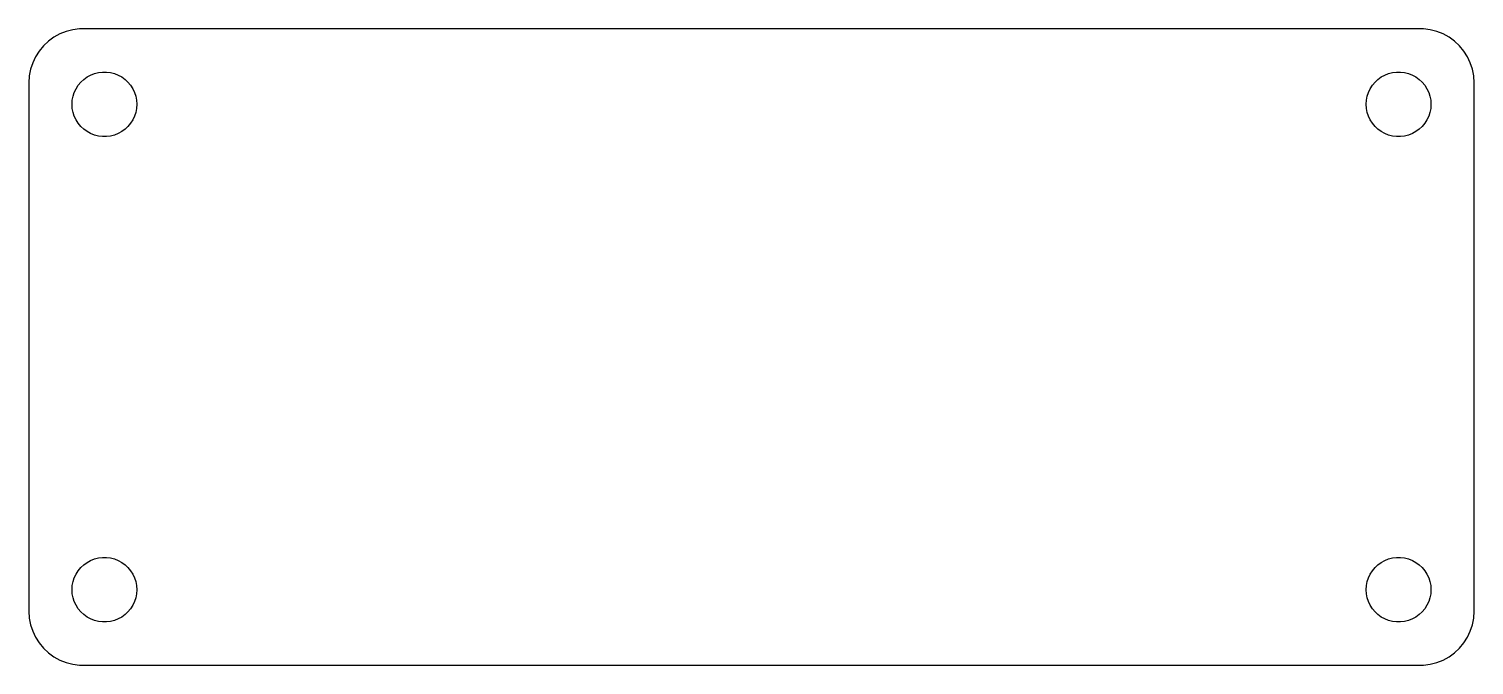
# Model space of a CAD drawing. Header units: metres. Extents: x -67 to 67, y -29 to 29.
import ezdxf

# ---------------------------------------------------------------- set-up
doc = ezdxf.new("R2010")
doc.units = ezdxf.units.M

msp = doc.modelspace()

# ---------------------------------------------------------------- linework, layer by layer
for p, q in [((-62.3139, 29.4901), (-62.9369, 29.4114)), ((62.3139, 29.4901), (-62.3139, 29.4901)), ((62.9369, 29.4114), (62.3139, 29.4901)), ((-65.1871, 28.3526), (-65.6448, 27.9227)), ((-64.6791, 28.7216), (-65.1871, 28.3526)), ((-64.1289, 29.0241), (-64.6791, 28.7216)), ((-63.5451, 29.2553), (-64.1289, 29.0241)), ((-62.9369, 29.4114), (-63.5451, 29.2553)), ((63.5451, 29.2553), (62.9369, 29.4114)), ((64.1289, 29.0241), (63.5451, 29.2553)), ((64.6791, 28.7216), (64.1289, 29.0241)), ((65.1871, 28.3526), (64.6791, 28.7216)), ((65.6448, 27.9227), (65.1871, 28.3526)), ((-66.3815, 26.9088), (-66.6489, 26.3406)), ((-66.0451, 27.4389), (-66.3815, 26.9088)), ((-65.6448, 27.9227), (-66.0451, 27.4389)), ((66.0451, 27.4389), (65.6448, 27.9227)), ((66.3815, 26.9088), (66.0451, 27.4389)), ((66.6489, 26.3406), (66.3815, 26.9088)), ((-66.8429, 25.7434), (-66.9606, 25.1267)), ((-66.6489, 26.3406), (-66.8429, 25.7434)), ((-60.5621, 25.4469), (-60.1884, 25.4941)), ((-60.1884, 25.4941), (-59.8116, 25.4941)), ((-59.8116, 25.4941), (-59.4379, 25.4469)), ((59.4379, 25.4469), (59.8116, 25.4941)), ((59.8116, 25.4941), (60.1884, 25.4941)), ((60.1884, 25.4941), (60.5621, 25.4469)), ((66.8429, 25.7434), (66.6489, 26.3406)), ((66.9606, 25.1267), (66.8429, 25.7434)), ((-66.9606, 25.1267), (-67, 24.5)), ((-67, 24.5), (-67, -24.5)), ((-62.6289, 23.9453), (-62.427, 24.2634)), ((-62.427, 24.2634), (-62.1869, 24.5536)), ((-62.1869, 24.5536), (-61.9123, 24.8115)), ((-61.9123, 24.8115), (-61.6075, 25.033)), ((-61.6075, 25.033), (-61.2773, 25.2145)), ((-61.2773, 25.2145), (-60.927, 25.3532)), ((-60.927, 25.3532), (-60.5621, 25.4469)), ((-59.4379, 25.4469), (-59.0729, 25.3532)), ((-59.0729, 25.3532), (-58.7227, 25.2145)), ((-58.7227, 25.2145), (-58.3925, 25.033)), ((-58.3925, 25.033), (-58.0877, 24.8115)), ((-58.0877, 24.8115), (-57.8131, 24.5536)), ((-57.8131, 24.5536), (-57.5729, 24.2634)), ((-57.5729, 24.2634), (-57.3711, 23.9453)), ((57.3711, 23.9453), (57.5729, 24.2634)), ((57.5729, 24.2634), (57.8131, 24.5536)), ((57.8131, 24.5536), (58.0877, 24.8115)), ((58.0877, 24.8115), (58.3925, 25.033)), ((58.3925, 25.033), (58.7227, 25.2145)), ((58.7227, 25.2145), (59.0729, 25.3532)), ((59.0729, 25.3532), (59.4379, 25.4469)), ((60.5621, 25.4469), (60.927, 25.3532)), ((60.927, 25.3532), (61.2773, 25.2145)), ((61.2773, 25.2145), (61.6075, 25.033)), ((61.6075, 25.033), (61.9123, 24.8115)), ((61.9123, 24.8115), (62.1869, 24.5536)), ((62.1869, 24.5536), (62.427, 24.2634)), ((62.427, 24.2634), (62.6289, 23.9453)), ((67, 24.5), (66.9606, 25.1267)), ((67, -24.5), (67, 24.5)), ((-63, 22.5), (-62.9763, 22.876)), ((-62.9763, 22.876), (-62.9057, 23.2461)), ((-62.9057, 23.2461), (-62.7893, 23.6044)), ((-62.7893, 23.6044), (-62.6289, 23.9453)), ((-57.3711, 23.9453), (-57.2107, 23.6044)), ((-57.2107, 23.6044), (-57.0942, 23.2461)), ((-57.0942, 23.2461), (-57.0237, 22.876)), ((-57.0237, 22.876), (-57, 22.5)), ((57, 22.5), (57.0237, 22.876)), ((57.0237, 22.876), (57.0942, 23.2461)), ((57.0942, 23.2461), (57.2107, 23.6044)), ((57.2107, 23.6044), (57.3711, 23.9453)), ((62.6289, 23.9453), (62.7893, 23.6044)), ((62.7893, 23.6044), (62.9057, 23.2461)), ((62.9057, 23.2461), (62.9763, 22.876)), ((62.9763, 22.876), (63, 22.5)), ((-62.9763, 22.124), (-63, 22.5)), ((-62.9057, 21.7539), (-62.9763, 22.124)), ((-62.7893, 21.3956), (-62.9057, 21.7539)), ((-57.0942, 21.7539), (-57.2107, 21.3956)), ((-57.0237, 22.124), (-57.0942, 21.7539)), ((-57, 22.5), (-57.0237, 22.124)), ((57.0237, 22.124), (57, 22.5)), ((57.0942, 21.7539), (57.0237, 22.124)), ((57.2107, 21.3956), (57.0942, 21.7539)), ((62.9057, 21.7539), (62.7893, 21.3956)), ((62.9763, 22.124), (62.9057, 21.7539)), ((63, 22.5), (62.9763, 22.124)), ((-62.6289, 21.0547), (-62.7893, 21.3956)), ((-62.427, 20.7366), (-62.6289, 21.0547)), ((-62.1869, 20.4464), (-62.427, 20.7366)), ((-61.9123, 20.1884), (-62.1869, 20.4464)), ((-61.6075, 19.967), (-61.9123, 20.1884)), ((-58.0877, 20.1884), (-58.3925, 19.967)), ((-57.8131, 20.4464), (-58.0877, 20.1884)), ((-57.5729, 20.7366), (-57.8131, 20.4464)), ((-57.3711, 21.0547), (-57.5729, 20.7366)), ((-57.2107, 21.3956), (-57.3711, 21.0547)), ((57.3711, 21.0547), (57.2107, 21.3956)), ((57.5729, 20.7366), (57.3711, 21.0547)), ((57.8131, 20.4464), (57.5729, 20.7366)), ((58.0877, 20.1884), (57.8131, 20.4464)), ((58.3925, 19.967), (58.0877, 20.1884)), ((61.9123, 20.1884), (61.6075, 19.967)), ((62.1869, 20.4464), (61.9123, 20.1884)), ((62.427, 20.7366), (62.1869, 20.4464)), ((62.6289, 21.0547), (62.427, 20.7366)), ((62.7893, 21.3956), (62.6289, 21.0547)), ((-61.2773, 19.7855), (-61.6075, 19.967)), ((-60.927, 19.6468), (-61.2773, 19.7855)), ((-60.5621, 19.5531), (-60.927, 19.6468)), ((-60.1884, 19.5059), (-60.5621, 19.5531)), ((-59.8116, 19.5059), (-60.1884, 19.5059)), ((-59.4379, 19.5531), (-59.8116, 19.5059)), ((-59.0729, 19.6468), (-59.4379, 19.5531)), ((-58.7227, 19.7855), (-59.0729, 19.6468)), ((-58.3925, 19.967), (-58.7227, 19.7855)), ((58.7227, 19.7855), (58.3925, 19.967)), ((59.0729, 19.6468), (58.7227, 19.7855)), ((59.4379, 19.5531), (59.0729, 19.6468)), ((59.8116, 19.5059), (59.4379, 19.5531)), ((60.1884, 19.5059), (59.8116, 19.5059)), ((60.5621, 19.5531), (60.1884, 19.5059)), ((60.927, 19.6468), (60.5621, 19.5531)), ((61.2773, 19.7855), (60.927, 19.6468)), ((61.6075, 19.967), (61.2773, 19.7855)), ((-61.9123, -20.1884), (-61.6075, -19.967)), ((-61.6075, -19.967), (-61.2773, -19.7855)), ((-61.2773, -19.7855), (-60.927, -19.6468)), ((-60.927, -19.6468), (-60.5621, -19.5531)), ((-60.5621, -19.5531), (-60.1884, -19.5059)), ((-60.1884, -19.5059), (-59.8116, -19.5059)), ((-59.8116, -19.5059), (-59.4379, -19.5531)), ((-59.4379, -19.5531), (-59.0729, -19.6468)), ((-59.0729, -19.6468), (-58.7227, -19.7855)), ((-58.7227, -19.7855), (-58.3925, -19.967)), ((-58.3925, -19.967), (-58.0877, -20.1884)), ((58.0877, -20.1884), (58.3925, -19.967)), ((58.3925, -19.967), (58.7227, -19.7855)), ((58.7227, -19.7855), (59.0729, -19.6468)), ((59.0729, -19.6468), (59.4379, -19.5531)), ((59.4379, -19.5531), (59.8116, -19.5059)), ((59.8116, -19.5059), (60.1884, -19.5059)), ((60.1884, -19.5059), (60.5621, -19.5531)), ((60.5621, -19.5531), (60.927, -19.6468)), ((60.927, -19.6468), (61.2773, -19.7855)), ((61.2773, -19.7855), (61.6075, -19.967)), ((61.6075, -19.967), (61.9123, -20.1884)), ((-62.9057, -21.7539), (-62.7893, -21.3956)), ((-62.7893, -21.3956), (-62.6289, -21.0547)), ((-62.6289, -21.0547), (-62.427, -20.7366)), ((-62.427, -20.7366), (-62.1869, -20.4464)), ((-62.1869, -20.4464), (-61.9123, -20.1884)), ((-58.0877, -20.1884), (-57.8131, -20.4464)), ((-57.8131, -20.4464), (-57.5729, -20.7366)), ((-57.5729, -20.7366), (-57.3711, -21.0547)), ((-57.3711, -21.0547), (-57.2107, -21.3956)), ((-57.2107, -21.3956), (-57.0942, -21.7539)), ((57.0942, -21.7539), (57.2107, -21.3956)), ((57.2107, -21.3956), (57.3711, -21.0547)), ((57.3711, -21.0547), (57.5729, -20.7366)), ((57.5729, -20.7366), (57.8131, -20.4464)), ((57.8131, -20.4464), (58.0877, -20.1884)), ((61.9123, -20.1884), (62.1869, -20.4464)), ((62.1869, -20.4464), (62.427, -20.7366)), ((62.427, -20.7366), (62.6289, -21.0547)), ((62.6289, -21.0547), (62.7893, -21.3956)), ((62.7893, -21.3956), (62.9057, -21.7539)), ((-63, -22.5), (-62.9763, -22.124)), ((-62.9763, -22.876), (-63, -22.5)), ((-62.9763, -22.124), (-62.9057, -21.7539)), ((-57.0942, -21.7539), (-57.0237, -22.124)), ((-57.0237, -22.124), (-57, -22.5)), ((-57, -22.5), (-57.0237, -22.876)), ((57, -22.5), (57.0237, -22.124)), ((57.0237, -22.876), (57, -22.5)), ((57.0237, -22.124), (57.0942, -21.7539)), ((62.9057, -21.7539), (62.9763, -22.124)), ((62.9763, -22.124), (63, -22.5)), ((63, -22.5), (62.9763, -22.876)), ((-62.9057, -23.2461), (-62.9763, -22.876)), ((-62.7893, -23.6044), (-62.9057, -23.2461)), ((-62.6289, -23.9453), (-62.7893, -23.6044)), ((-62.427, -24.2634), (-62.6289, -23.9453)), ((-57.3711, -23.9453), (-57.5729, -24.2634)), ((-57.2107, -23.6044), (-57.3711, -23.9453)), ((-57.0942, -23.2461), (-57.2107, -23.6044)), ((-57.0237, -22.876), (-57.0942, -23.2461)), ((57.0942, -23.2461), (57.0237, -22.876)), ((57.2107, -23.6044), (57.0942, -23.2461)), ((57.3711, -23.9453), (57.2107, -23.6044)), ((57.5729, -24.2634), (57.3711, -23.9453)), ((62.6289, -23.9453), (62.427, -24.2634)), ((62.7893, -23.6044), (62.6289, -23.9453)), ((62.9057, -23.2461), (62.7893, -23.6044)), ((62.9763, -22.876), (62.9057, -23.2461)), ((-67, -24.5), (-66.9606, -25.1267)), ((-66.9606, -25.1267), (-66.8429, -25.7434)), ((-62.1869, -24.5536), (-62.427, -24.2634)), ((-61.9123, -24.8115), (-62.1869, -24.5536)), ((-61.6075, -25.033), (-61.9123, -24.8115)), ((-61.2773, -25.2145), (-61.6075, -25.033)), ((-60.927, -25.3532), (-61.2773, -25.2145)), ((-60.5621, -25.4469), (-60.927, -25.3532)), ((-60.1884, -25.4941), (-60.5621, -25.4469)), ((-59.4379, -25.4469), (-59.8116, -25.4941)), ((-59.0729, -25.3532), (-59.4379, -25.4469)), ((-58.7227, -25.2145), (-59.0729, -25.3532)), ((-58.3925, -25.033), (-58.7227, -25.2145)), ((-58.0877, -24.8115), (-58.3925, -25.033)), ((-57.8131, -24.5536), (-58.0877, -24.8115)), ((-57.5729, -24.2634), (-57.8131, -24.5536)), ((57.8131, -24.5536), (57.5729, -24.2634)), ((58.0877, -24.8115), (57.8131, -24.5536)), ((58.3925, -25.033), (58.0877, -24.8115)), ((58.7227, -25.2145), (58.3925, -25.033)), ((59.0729, -25.3532), (58.7227, -25.2145)), ((59.4379, -25.4469), (59.0729, -25.3532)), ((59.8116, -25.4941), (59.4379, -25.4469)), ((60.5621, -25.4469), (60.1884, -25.4941)), ((60.927, -25.3532), (60.5621, -25.4469)), ((61.2773, -25.2145), (60.927, -25.3532)), ((61.6075, -25.033), (61.2773, -25.2145)), ((61.9123, -24.8115), (61.6075, -25.033)), ((62.1869, -24.5536), (61.9123, -24.8115)), ((62.427, -24.2634), (62.1869, -24.5536)), ((66.8429, -25.7434), (66.9606, -25.1267)), ((66.9606, -25.1267), (67, -24.5)), ((-66.8429, -25.7434), (-66.6489, -26.3406)), ((-66.6489, -26.3406), (-66.3815, -26.9088)), ((-59.8116, -25.4941), (-60.1884, -25.4941)), ((60.1884, -25.4941), (59.8116, -25.4941)), ((66.3815, -26.9088), (66.6489, -26.3406)), ((66.6489, -26.3406), (66.8429, -25.7434)), ((-66.3815, -26.9088), (-66.0451, -27.4389)), ((-66.0451, -27.4389), (-65.6448, -27.9227)), ((-65.6448, -27.9227), (-65.1871, -28.3526)), ((65.1871, -28.3526), (65.6448, -27.9227)), ((65.6448, -27.9227), (66.0451, -27.4389)), ((66.0451, -27.4389), (66.3815, -26.9088)), ((-65.1871, -28.3526), (-64.6791, -28.7216)), ((-64.6791, -28.7216), (-64.1289, -29.0241)), ((-64.1289, -29.0241), (-63.5451, -29.2553)), ((-63.5451, -29.2553), (-62.9369, -29.4114)), ((-62.9369, -29.4114), (-62.3139, -29.4901)), ((62.3139, -29.4901), (62.9369, -29.4114)), ((62.9369, -29.4114), (63.5451, -29.2553)), ((63.5451, -29.2553), (64.1289, -29.0241)), ((64.1289, -29.0241), (64.6791, -28.7216)), ((64.6791, -28.7216), (65.1871, -28.3526)), ((-62.3139, -29.4901), (62.3139, -29.4901))]:
    msp.add_line(p, q)

doc.saveas('drawing.dxf')
